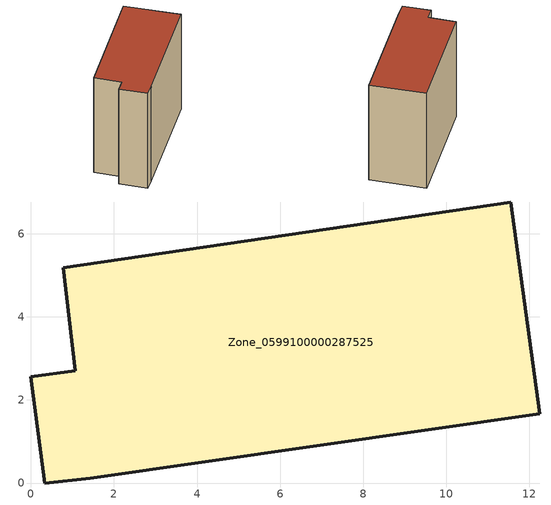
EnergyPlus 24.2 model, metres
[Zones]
Zone_0599100000287525
 floor ground (C_G): 1.43,0.12 0.33,0 0,2.56 1.07,2.7 0.78,5.18 11.56,6.77 12.25,1.67 z0
 wall outside (C_F): 0.33,0 1.43,0.12 12.25,1.67 11.56,6.77 0.78,5.18 1.07,2.7 0,2.56 0.33,0 z0:9.98
 roof outside (C_R): 1.43,0.12 12.25,1.67 11.56,6.77 0.78,5.18 1.07,2.7 0,2.56 0.33,0 z9.98
[BUILDING]
Pand.0599100000287525: North Axis=0; Terrain=City; Loads Convergence Tolerance Value=0.04; Temperature Convergence Tolerance Value=0.4; Solar Distribution=FullExterior; Maximum Number of Warmup Days=25; Minimum Number of Warmup Days=1
[Site:Location]
Rotterdam.The.Hague.AP_ZH_NLD Design_Conditions: Latitude=51.96; Longitude=4.45; Time Zone=1; Elevation=-4.5
[SITE:GROUNDTEMPERATURE:BUILDINGSURFACE]
18, 18, 18, 18, 18, 18, 18, 18, 18, 18, 18, 18
[MATERIAL] Thermal Absorptance=0.9; Solar Absorptance=0.7; Visible Absorptance=0.7
Name | Roughness | Thickness | Conductivity | Density | Specific Heat
G.TI.1946 | MediumSmooth | 0.15 | 1 | 540 | 1210
F.TI.1946 | Rough | 0.3 | 0.857143 | 1920 | 840
R.TI.1946 | MediumRough | 0.2 | 0.1 | 1500 | 1000
[CONSTRUCTION]
C_G: G.TI.1946
C_F: F.TI.1946
C_R: R.TI.1946
[ZONE]
Zone_0599100000287525: Type=1; Multiplier=1; Ceiling Height=Autocalculate; Volume=Autocalculate; Floor Area=autocalculate; Part of Total Floor Area=Yes
[ZONEINFILTRATION:DESIGNFLOWRATE]
Infil_Zone_0599100000287525: Zone or ZoneList or Space or SpaceList=Zone_0599100000287525; Schedule=AlwaysOn; Design Flow Rate Calculation Method=Flow/Area; Flow Rate per Floor Area=0.003; Constant Term Coefficient=1; Temperature Term Coefficient=0; Velocity Term Coefficient=0; Velocity Squared Term Coefficient=0
[HVACTEMPLATE:ZONE:IDEALLOADSAIRSYSTEM]
Zone_0599100000287525: Maximum Heating Supply Air Temperature=50; Minimum Cooling Supply Air Temperature=13; Maximum Heating Supply Air Humidity Ratio=0.0156; Minimum Cooling Supply Air Humidity Ratio=0.0077; Heating Limit=NoLimit; Cooling Limit=NoLimit; Dehumidification Control Type=ConstantSensibleHeatRatio; Cooling Sensible Heat Ratio=0.7; Dehumidification Setpoint=60; Humidification Control Type=None; Humidification Setpoint=30; Outdoor Air Method=None; Outdoor Air Flow Rate per Person=0.00944; Outdoor Air Flow Rate per Zone Floor Area=0; Outdoor Air Flow Rate per Zone=0; Demand Controlled Ventilation Type=None; Outdoor Air Economizer Type=NoEconomizer; Heat Recovery Type=None; Sensible Heat Recovery Effectiveness=0.7; Latent Heat Recovery Effectiveness=0.65
[ZONECONTROL:THERMOSTAT]
ThermostatControl_Zone_0599100000287525: Zone or ZoneList=Zone_0599100000287525; Control Type Schedule=DualSetpointControlType; Control 1=Thermostat_Zone_0599100000287525; Temperature Difference Between Cutout And Setpoint=0
[THERMOSTATSETPOINT:DUALSETPOINT]
Thermostat_Zone_0599100000287525: Heating Setpoint Temperature Schedule=HeatingSetpoint_Zone_0599100000287525; Cooling Setpoint Temperature Schedule=CoolingSetpoint_Zone_0599100000287525
[SCHEDULE:COMPACT]
HeatingSetpoint_Zone_0599100000287525: Through: 12/31, For: AllDays, Until: 24:00, 21
CoolingSetpoint_Zone_0599100000287525: Through: 12/31, For: AllDays, Until: 24:00, 24
DualSetpointControlType: Through: 12/31, For: AllDays, Until: 24:00, 4
AlwaysOn: Through: 12/31, For: AllDays, Until: 24:00, 1
